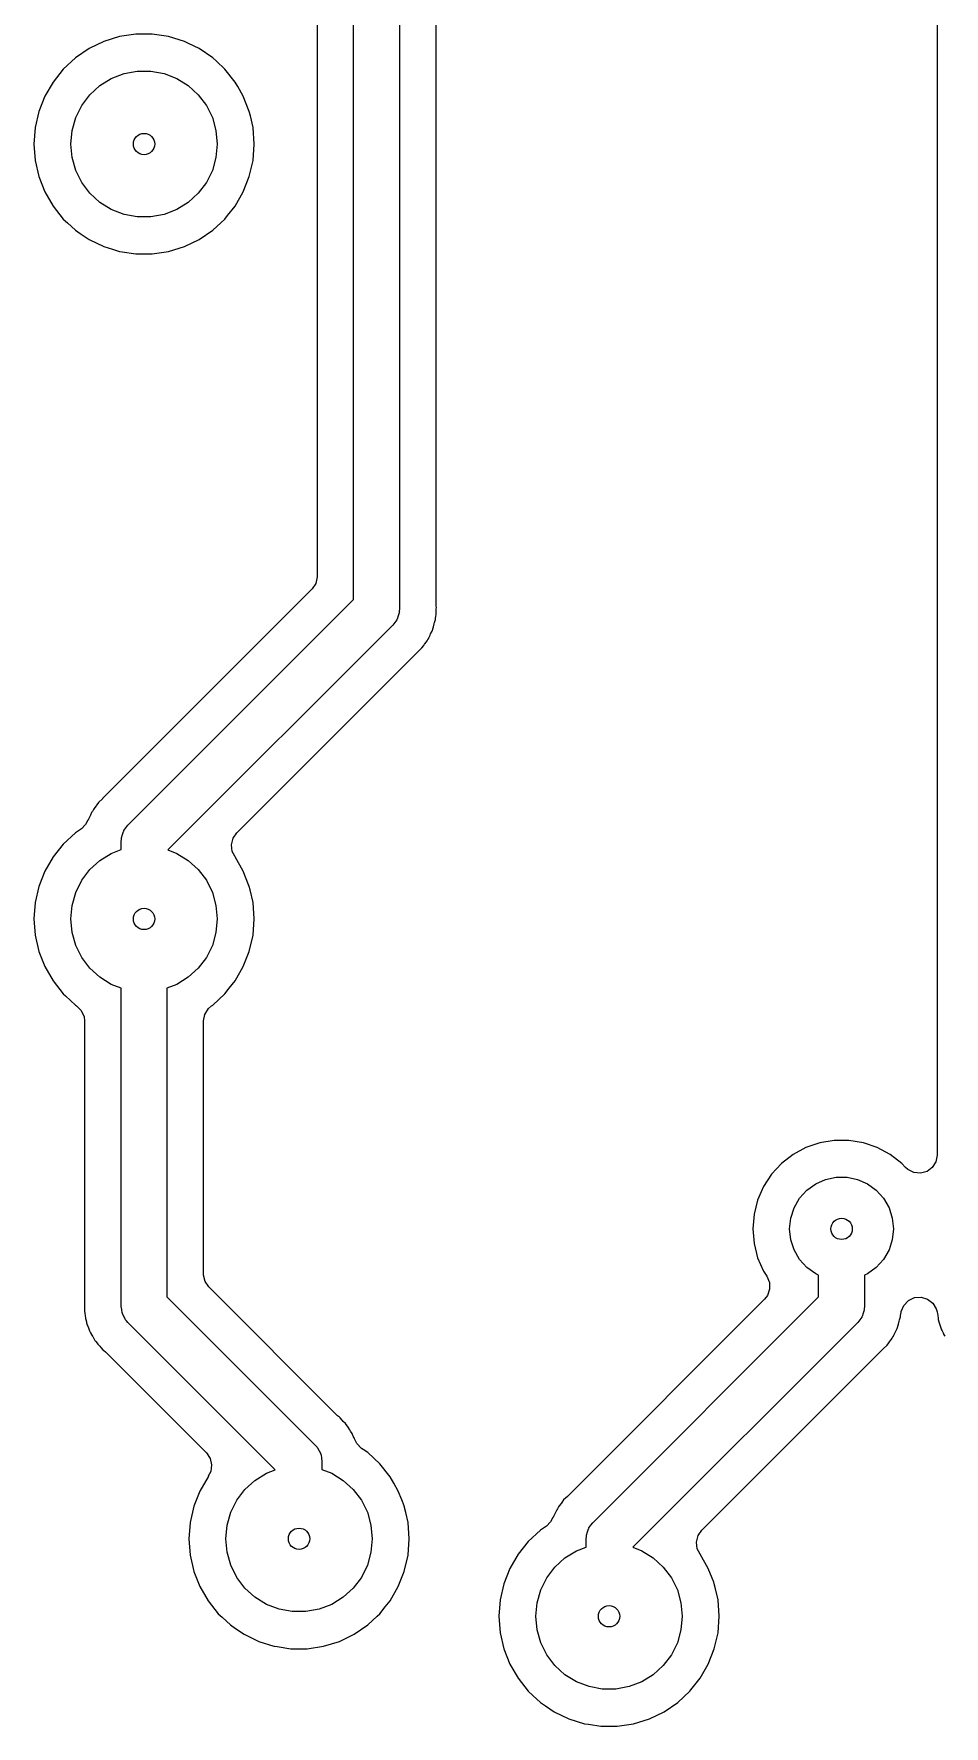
# Model space of a CAD drawing. Extents: x 0.79 to 9.84, y -6.5 to -0.79.
# Drawn here: x 4.166 to 4.754, y -4.458 to -3.366 of the extents above; entities that cross this region are included whole.
import ezdxf

# ---------------------------------------------------------------- set-up
doc = ezdxf.new("R2010")
doc.units = 0
doc.header["$MEASUREMENT"] = 0
doc.layers.add('BLACK', color=7, linetype='CONTINUOUS')

msp = doc.modelspace()

# ---------------------------------------------------------------- linework, layer by layer
at = {"layer": 'BLACK', "linetype": 'CONTINUOUS'}
for p, q in [((4.349, -2.9912), (4.349, -3.7166)), ((4.3726, -3.7313), (4.3726, -2.9874)), ((4.4022, -3.0188), (4.4022, -3.7374)), ((4.4258, -3.7342), (4.4258, -3.0701)), ((4.749, -3.3582), (4.749, -4.0898)), ((4.2114, -3.3712), (4.2019, -3.3758)), ((4.2216, -3.3681), (4.2114, -3.3712)), ((4.2114, -3.3712), (4.2114, -3.3712)), ((4.2321, -3.3665), (4.2216, -3.3681)), ((4.2216, -3.3681), (4.2216, -3.3681)), ((4.2427, -3.3665), (4.2321, -3.3665)), ((4.2321, -3.3665), (4.2321, -3.3665)), ((4.2532, -3.3681), (4.2427, -3.3665)), ((4.2427, -3.3665), (4.2427, -3.3665)), ((4.2634, -3.3712), (4.2532, -3.3681)), ((4.2532, -3.3681), (4.2532, -3.3681)), ((4.266, -3.3725), (4.2634, -3.3712)), ((4.2634, -3.3712), (4.2634, -3.3712)), ((4.2634, -3.3712), (4.2634, -3.3712)), ((4.2634, -3.3712), (4.2634, -3.3712)), ((4.2729, -3.3758), (4.266, -3.3725)), ((4.1931, -3.3818), (4.1853, -3.3891)), ((4.2019, -3.3758), (4.1931, -3.3818)), ((4.1931, -3.3818), (4.1931, -3.3818)), ((4.2019, -3.3758), (4.2019, -3.3758)), ((4.2817, -3.3818), (4.2729, -3.3758)), ((4.2841, -3.384), (4.2817, -3.3818)), ((4.2817, -3.3818), (4.2817, -3.3818)), ((4.2895, -3.3891), (4.2841, -3.384)), ((4.1853, -3.3891), (4.1787, -3.3974)), ((4.2089, -3.3997), (4.2163, -3.3951)), ((4.2163, -3.3951), (4.2245, -3.392)), ((4.2245, -3.392), (4.233, -3.3904)), ((4.233, -3.3904), (4.2418, -3.3904)), ((4.2418, -3.3904), (4.2503, -3.392)), ((4.2503, -3.392), (4.2585, -3.3951)), ((4.2585, -3.3951), (4.2659, -3.3997)), ((4.2961, -3.3974), (4.2895, -3.3891)), ((4.1734, -3.4066), (4.1695, -3.4164)), ((4.1787, -3.3974), (4.1734, -3.4066)), ((4.1734, -3.4066), (4.1734, -3.4066)), ((4.1972, -3.4125), (4.2025, -3.4056)), ((4.2025, -3.4056), (4.2089, -3.3997)), ((4.2659, -3.3997), (4.2723, -3.4056)), ((4.2723, -3.4056), (4.2776, -3.4125)), ((4.2978, -3.4002), (4.2961, -3.3974)), ((4.2961, -3.3974), (4.2961, -3.3974)), ((4.2961, -3.3974), (4.2961, -3.3974)), ((4.3014, -3.4066), (4.2978, -3.4002)), ((4.3053, -3.4164), (4.3014, -3.4066)), ((4.3014, -3.4066), (4.3014, -3.4066)), ((4.1695, -3.4164), (4.1671, -3.4268)), ((4.1933, -3.4203), (4.1972, -3.4125)), ((4.2776, -3.4125), (4.2815, -3.4203)), ((4.306, -3.4193), (4.3053, -3.4164)), ((4.1671, -3.4268), (4.1663, -3.4374)), ((4.1902, -3.4374), (4.191, -3.4287)), ((4.191, -3.4287), (4.1933, -3.4203)), ((4.2815, -3.4203), (4.2838, -3.4287)), ((4.2838, -3.4287), (4.2846, -3.4374)), ((4.3077, -3.4268), (4.306, -3.4193)), ((4.3085, -3.4374), (4.3077, -3.4268)), ((4.1663, -3.4374), (4.1671, -3.448)), ((4.191, -3.4461), (4.1902, -3.4374)), ((4.2846, -3.4374), (4.2838, -3.4461)), ((4.3077, -3.448), (4.3085, -3.4374)), ((4.1671, -3.448), (4.1695, -3.4584)), ((4.1933, -3.4545), (4.191, -3.4461)), ((4.2838, -3.4461), (4.2815, -3.4545)), ((4.3053, -3.4584), (4.3077, -3.448)), ((4.1695, -3.4584), (4.1734, -3.4682)), ((4.1972, -3.4623), (4.1933, -3.4545)), ((4.2815, -3.4545), (4.2776, -3.4623)), ((4.3014, -3.4682), (4.3053, -3.4584)), ((4.1734, -3.4682), (4.1734, -3.4682)), ((4.1734, -3.4682), (4.1787, -3.4774)), ((4.2025, -3.4692), (4.1972, -3.4623)), ((4.2089, -3.4751), (4.2025, -3.4692)), ((4.2723, -3.4692), (4.2659, -3.4751)), ((4.2776, -3.4623), (4.2723, -3.4692)), ((4.2961, -3.4774), (4.3014, -3.4682)), ((4.1787, -3.4774), (4.1853, -3.4858)), ((4.2163, -3.4797), (4.2089, -3.4751)), ((4.2245, -3.4828), (4.2163, -3.4797)), ((4.233, -3.4844), (4.2245, -3.4828)), ((4.2503, -3.4828), (4.2418, -3.4844)), ((4.2585, -3.4797), (4.2503, -3.4828)), ((4.2659, -3.4751), (4.2585, -3.4797)), ((4.2913, -3.4835), (4.2961, -3.4774)), ((4.2961, -3.4774), (4.2961, -3.4774)), ((4.2961, -3.4774), (4.2961, -3.4774)), ((4.1853, -3.4858), (4.188, -3.4883)), ((4.188, -3.4883), (4.1931, -3.493)), ((4.1931, -3.493), (4.1963, -3.4952)), ((4.2418, -3.4844), (4.233, -3.4844)), ((4.2729, -3.499), (4.2817, -3.493)), ((4.2817, -3.493), (4.2895, -3.4858)), ((4.2895, -3.4858), (4.2913, -3.4835)), ((4.1963, -3.4952), (4.2019, -3.499)), ((4.2019, -3.499), (4.2019, -3.499)), ((4.2019, -3.499), (4.2019, -3.499)), ((4.2019, -3.499), (4.2114, -3.5036)), ((4.2114, -3.5036), (4.2114, -3.5036)), ((4.2114, -3.5036), (4.2114, -3.5036)), ((4.2114, -3.5036), (4.217, -3.5053)), ((4.2532, -3.5067), (4.2634, -3.5036)), ((4.2634, -3.5036), (4.2729, -3.499)), ((4.217, -3.5053), (4.2216, -3.5067)), ((4.2216, -3.5067), (4.2216, -3.5067)), ((4.2216, -3.5067), (4.2216, -3.5067)), ((4.2216, -3.5067), (4.2232, -3.5069)), ((4.2232, -3.5069), (4.2321, -3.5083)), ((4.2321, -3.5083), (4.2321, -3.5083)), ((4.2321, -3.5083), (4.2321, -3.5083)), ((4.2321, -3.5083), (4.2427, -3.5083)), ((4.2427, -3.5083), (4.2532, -3.5067)), ((4.2427, -3.5083), (4.2427, -3.5083)), ((4.3482, -3.7209), (4.3459, -3.7245)), ((4.349, -3.7166), (4.3482, -3.7209)), ((4.3455, -3.7249), (4.2107, -3.8598)), ((4.227, -3.877), (4.3726, -3.7313)), ((4.3459, -3.7245), (4.3455, -3.7249)), ((4.4259, -3.7357), (4.4258, -3.7342)), ((4.4004, -3.7444), (4.3991, -3.7461)), ((4.4005, -3.7441), (4.4004, -3.7444)), ((4.4007, -3.7439), (4.4005, -3.7441)), ((4.4013, -3.7418), (4.4007, -3.7439)), ((4.402, -3.7398), (4.4013, -3.7418)), ((4.4022, -3.7374), (4.402, -3.7389)), ((4.402, -3.7389), (4.4021, -3.7392)), ((4.4021, -3.7392), (4.402, -3.7394)), ((4.402, -3.7394), (4.402, -3.7398)), ((4.4248, -3.7461), (4.4254, -3.7442)), ((4.4254, -3.7442), (4.4255, -3.7435)), ((4.4255, -3.7435), (4.4257, -3.742)), ((4.4257, -3.742), (4.4258, -3.7413)), ((4.4258, -3.7384), (4.4259, -3.7374)), ((4.4258, -3.7393), (4.4258, -3.7384)), ((4.4258, -3.7413), (4.4258, -3.7393)), ((4.426, -3.7364), (4.4259, -3.7357)), ((4.4259, -3.7374), (4.426, -3.7364)), ((4.3978, -3.7478), (4.2528, -3.8929)), ((4.3991, -3.7461), (4.3978, -3.7478)), ((4.4209, -3.7566), (4.4212, -3.7561)), ((4.4212, -3.7561), (4.4219, -3.7543)), ((4.4219, -3.7543), (4.4223, -3.7535)), ((4.4223, -3.7535), (4.4233, -3.7517)), ((4.4233, -3.7517), (4.4234, -3.751)), ((4.4234, -3.751), (4.4239, -3.7496)), ((4.4239, -3.7496), (4.4242, -3.749)), ((4.4242, -3.749), (4.4246, -3.747)), ((4.4246, -3.747), (4.4248, -3.7461)), ((4.2972, -3.8819), (4.4141, -3.765)), ((4.4141, -3.765), (4.4143, -3.7648)), ((4.4143, -3.7648), (4.4167, -3.7625)), ((4.4167, -3.7625), (4.4178, -3.7609)), ((4.4178, -3.7609), (4.4184, -3.7602)), ((4.4184, -3.7602), (4.4196, -3.7586)), ((4.4196, -3.7586), (4.42, -3.758)), ((4.4196, -3.7586), (4.4196, -3.7586)), ((4.4196, -3.7586), (4.4196, -3.7586)), ((4.42, -3.758), (4.4207, -3.7567)), ((4.4207, -3.7567), (4.4209, -3.7566)), ((4.2064, -3.8646), (4.2052, -3.8662)), ((4.207, -3.8639), (4.2064, -3.8646)), ((4.2081, -3.8623), (4.207, -3.8639)), ((4.2105, -3.86), (4.2081, -3.8623)), ((4.2107, -3.8598), (4.2105, -3.86)), ((4.2012, -3.8736), (4.1997, -3.8765)), ((4.2013, -3.8736), (4.2012, -3.8736)), ((4.2016, -3.8731), (4.2013, -3.8736)), ((4.2025, -3.8713), (4.2016, -3.8731)), ((4.2029, -3.8705), (4.2025, -3.8713)), ((4.2036, -3.8687), (4.2029, -3.8705)), ((4.2041, -3.8681), (4.2036, -3.8687)), ((4.2036, -3.8687), (4.2036, -3.8687)), ((4.2048, -3.8668), (4.2041, -3.8681)), ((4.2052, -3.8662), (4.2048, -3.8668)), ((4.2052, -3.8662), (4.2052, -3.8662)), ((4.1931, -3.8818), (4.1853, -3.8891)), ((4.197, -3.8792), (4.1931, -3.8818)), ((4.1997, -3.8765), (4.197, -3.8792)), ((4.2226, -3.8874), (4.2228, -3.8859)), ((4.2226, -3.8927), (4.2226, -3.8874)), ((4.2228, -3.885), (4.2235, -3.883)), ((4.2228, -3.8854), (4.2228, -3.885)), ((4.2228, -3.8856), (4.2228, -3.8854)), ((4.2228, -3.8859), (4.2228, -3.8856)), ((4.2235, -3.883), (4.2241, -3.8809)), ((4.2241, -3.8809), (4.2243, -3.8807)), ((4.2243, -3.8807), (4.2244, -3.8804)), ((4.2244, -3.8804), (4.2257, -3.8787)), ((4.2257, -3.8787), (4.227, -3.877)), ((4.2938, -3.8895), (4.2948, -3.8853)), ((4.2948, -3.8853), (4.2972, -3.8819)), ((4.1787, -3.8974), (4.1734, -3.9066)), ((4.1853, -3.8891), (4.1787, -3.8974)), ((4.2089, -3.8997), (4.2163, -3.8951)), ((4.2163, -3.8951), (4.2226, -3.8927)), ((4.2528, -3.8929), (4.2585, -3.8951)), ((4.2585, -3.8951), (4.2659, -3.8997)), ((4.2943, -3.8938), (4.2938, -3.8895)), ((4.296, -3.8969), (4.2943, -3.8938)), ((4.2959, -3.897), (4.296, -3.8969)), ((4.2961, -3.8974), (4.2959, -3.897)), ((4.3014, -3.9066), (4.2961, -3.8974)), ((4.1734, -3.9066), (4.1695, -3.9164)), ((4.1734, -3.9066), (4.1734, -3.9066)), ((4.1972, -3.9125), (4.2025, -3.9056)), ((4.2025, -3.9056), (4.2089, -3.8997)), ((4.2659, -3.8997), (4.2723, -3.9056)), ((4.2723, -3.9056), (4.2776, -3.9125)), ((4.3053, -3.9164), (4.3014, -3.9066)), ((4.3014, -3.9066), (4.3014, -3.9066)), ((4.1695, -3.9164), (4.1671, -3.9268)), ((4.1933, -3.9203), (4.1972, -3.9125)), ((4.2776, -3.9125), (4.2815, -3.9203)), ((4.3058, -3.9187), (4.3053, -3.9164)), ((4.3077, -3.9268), (4.3058, -3.9187)), ((4.1671, -3.9268), (4.1663, -3.9374)), ((4.1902, -3.9374), (4.191, -3.9287)), ((4.191, -3.9287), (4.1933, -3.9203)), ((4.2815, -3.9203), (4.2838, -3.9287)), ((4.2838, -3.9287), (4.2846, -3.9374)), ((4.3085, -3.9374), (4.3077, -3.9268)), ((4.1663, -3.9374), (4.1671, -3.948)), ((4.191, -3.9461), (4.1902, -3.9374)), ((4.2846, -3.9374), (4.2838, -3.9461)), ((4.3077, -3.948), (4.3085, -3.9374)), ((4.1671, -3.948), (4.1695, -3.9584)), ((4.1933, -3.9545), (4.191, -3.9461)), ((4.2838, -3.9461), (4.2815, -3.9545)), ((4.3053, -3.9584), (4.3077, -3.948)), ((4.1695, -3.9584), (4.1734, -3.9682)), ((4.1972, -3.9623), (4.1933, -3.9545)), ((4.2025, -3.9692), (4.1972, -3.9623)), ((4.2776, -3.9623), (4.2723, -3.9692)), ((4.2815, -3.9545), (4.2776, -3.9623)), ((4.3014, -3.9682), (4.3053, -3.9584)), ((4.1734, -3.9682), (4.1734, -3.9682)), ((4.1734, -3.9682), (4.1787, -3.9774)), ((4.2089, -3.9751), (4.2025, -3.9692)), ((4.2723, -3.9692), (4.2659, -3.9751)), ((4.2961, -3.9774), (4.3014, -3.9682)), ((4.1787, -3.9774), (4.1853, -3.9858)), ((4.2163, -3.9797), (4.2089, -3.9751)), ((4.2226, -3.9821), (4.2163, -3.9797)), ((4.2226, -4.1874), (4.2226, -3.9821)), ((4.2585, -3.9797), (4.2522, -3.9821)), ((4.2522, -3.9821), (4.2522, -4.1813)), ((4.2659, -3.9751), (4.2585, -3.9797)), ((4.2895, -3.9858), (4.2924, -3.9821)), ((4.2924, -3.9821), (4.2961, -3.9774)), ((4.2961, -3.9774), (4.2961, -3.9774)), ((4.2961, -3.9774), (4.2961, -3.9774)), ((4.1853, -3.9858), (4.1867, -3.9871)), ((4.1867, -3.9871), (4.1931, -3.993)), ((4.1931, -3.993), (4.1931, -3.993)), ((4.1931, -3.993), (4.1931, -3.993)), ((4.1931, -3.993), (4.1939, -3.9935)), ((4.1939, -3.9935), (4.1969, -3.9966)), ((4.1969, -3.9966), (4.1987, -4.0005)), ((4.2766, -3.999), (4.2789, -3.9953)), ((4.2789, -3.9953), (4.2809, -3.9935)), ((4.2809, -3.9935), (4.2817, -3.993)), ((4.2817, -3.993), (4.2895, -3.9858)), ((4.1987, -4.0005), (4.199, -4.0032)), ((4.199, -4.0032), (4.199, -4.1868)), ((4.2758, -4.0032), (4.2766, -3.999)), ((4.2758, -4.1666), (4.2758, -4.0032)), ((4.6733, -4.0819), (4.6644, -4.0849)), ((4.6827, -4.0803), (4.6733, -4.0819)), ((4.6921, -4.0803), (4.6827, -4.0803)), ((4.6827, -4.0803), (4.6827, -4.0803)), ((4.7015, -4.0819), (4.6921, -4.0803)), ((4.6921, -4.0803), (4.6921, -4.0803)), ((4.7104, -4.0849), (4.7015, -4.0819)), ((4.6561, -4.0894), (4.6486, -4.0952)), ((4.6644, -4.0849), (4.6561, -4.0894)), ((4.6561, -4.0894), (4.6561, -4.0894)), ((4.7187, -4.0894), (4.7104, -4.0849)), ((4.7262, -4.0952), (4.7187, -4.0894)), ((4.7187, -4.0894), (4.7187, -4.0894)), ((4.7482, -4.0941), (4.7459, -4.0978)), ((4.749, -4.0898), (4.7482, -4.0941)), ((4.6422, -4.1022), (4.637, -4.1101)), ((4.6486, -4.0952), (4.6422, -4.1022)), ((4.6422, -4.1022), (4.6422, -4.1022)), ((4.6486, -4.0952), (4.6486, -4.0952)), ((4.6707, -4.1084), (4.6771, -4.1056)), ((4.6771, -4.1056), (4.6839, -4.1041)), ((4.6839, -4.1041), (4.6909, -4.1041)), ((4.6909, -4.1041), (4.6977, -4.1056)), ((4.6977, -4.1056), (4.7041, -4.1084)), ((4.7286, -4.0978), (4.7262, -4.0952)), ((4.7262, -4.0952), (4.7262, -4.0952)), ((4.7301, -4.0992), (4.7286, -4.0978)), ((4.734, -4.1011), (4.7301, -4.0992)), ((4.7383, -4.1015), (4.734, -4.1011)), ((4.7425, -4.1004), (4.7383, -4.1015)), ((4.7459, -4.0978), (4.7425, -4.1004)), ((4.637, -4.1101), (4.6332, -4.1188)), ((4.6603, -4.1177), (4.665, -4.1125)), ((4.665, -4.1125), (4.6707, -4.1084)), ((4.7041, -4.1084), (4.7098, -4.1125)), ((4.7098, -4.1125), (4.7145, -4.1177)), ((4.6332, -4.1188), (4.6309, -4.128)), ((4.6547, -4.1304), (4.6568, -4.1238)), ((4.6568, -4.1238), (4.6603, -4.1177)), ((4.7145, -4.1177), (4.718, -4.1238)), ((4.718, -4.1238), (4.7201, -4.1304)), ((4.6309, -4.128), (4.6301, -4.1374)), ((4.6301, -4.1374), (4.6309, -4.1468)), ((4.6309, -4.128), (4.6309, -4.128)), ((4.6539, -4.1374), (4.6547, -4.1304)), ((4.6547, -4.1444), (4.6539, -4.1374)), ((4.7201, -4.1304), (4.7209, -4.1374)), ((4.7209, -4.1374), (4.7201, -4.1444)), ((4.6309, -4.1468), (4.6309, -4.1468)), ((4.6309, -4.1468), (4.6332, -4.156)), ((4.6568, -4.151), (4.6547, -4.1444)), ((4.7201, -4.1444), (4.718, -4.151)), ((4.6332, -4.156), (4.637, -4.1647)), ((4.6603, -4.1571), (4.6568, -4.151)), ((4.665, -4.1623), (4.6603, -4.1571)), ((4.7145, -4.1571), (4.7098, -4.1623)), ((4.718, -4.151), (4.7145, -4.1571)), ((4.2758, -4.1672), (4.2758, -4.1666)), ((4.2768, -4.1714), (4.2758, -4.1672)), ((4.637, -4.1647), (4.637, -4.1647)), ((4.637, -4.1647), (4.6392, -4.168)), ((4.6392, -4.168), (4.6409, -4.172)), ((4.6707, -4.1664), (4.665, -4.1623)), ((4.6726, -4.1673), (4.6707, -4.1664)), ((4.6726, -4.1813), (4.6726, -4.1673)), ((4.7041, -4.1664), (4.7022, -4.1673)), ((4.7022, -4.1673), (4.7022, -4.1874)), ((4.7098, -4.1623), (4.7041, -4.1664)), ((4.2522, -4.1813), (4.3478, -4.277)), ((4.2793, -4.1749), (4.2768, -4.1714)), ((4.3623, -4.258), (4.2793, -4.1749)), ((4.527, -4.327), (4.6726, -4.1813)), ((4.6395, -4.1804), (4.6377, -4.1828)), ((4.641, -4.1764), (4.6395, -4.1804)), ((4.6409, -4.172), (4.641, -4.1764)), ((4.7305, -4.1836), (4.7344, -4.1817)), ((4.7344, -4.1817), (4.7387, -4.1814)), ((4.7387, -4.1814), (4.7429, -4.1827)), ((4.199, -4.1871), (4.1989, -4.1903)), ((4.1989, -4.1903), (4.1993, -4.1923)), ((4.199, -4.1868), (4.199, -4.1871)), ((4.1993, -4.1923), (4.1994, -4.1932)), ((4.1994, -4.1932), (4.1996, -4.1952)), ((4.223, -4.1895), (4.2226, -4.1874)), ((4.2233, -4.1916), (4.223, -4.1895)), ((4.2234, -4.1919), (4.2233, -4.1916)), ((4.2234, -4.1922), (4.2234, -4.1919)), ((4.2245, -4.1941), (4.2234, -4.1922)), ((4.6377, -4.1828), (4.5107, -4.3098)), ((4.7013, -4.1918), (4.7007, -4.1939)), ((4.702, -4.1898), (4.7013, -4.1918)), ((4.7022, -4.1874), (4.702, -4.1889)), ((4.702, -4.1889), (4.7021, -4.1892)), ((4.7021, -4.1892), (4.702, -4.1894)), ((4.702, -4.1894), (4.702, -4.1898)), ((4.7255, -4.1935), (4.7257, -4.192)), ((4.7257, -4.192), (4.7258, -4.1915)), ((4.7258, -4.1913), (4.7259, -4.1908)), ((4.7258, -4.1915), (4.7258, -4.1913)), ((4.7258, -4.1913), (4.7258, -4.1913)), ((4.7259, -4.1908), (4.7276, -4.1868)), ((4.7276, -4.1868), (4.7305, -4.1836)), ((4.7429, -4.1827), (4.7463, -4.1854)), ((4.7463, -4.1854), (4.7485, -4.1891)), ((4.7485, -4.1891), (4.749, -4.191)), ((4.749, -4.191), (4.7493, -4.1923)), ((4.7493, -4.1923), (4.7494, -4.1932)), ((4.7494, -4.1932), (4.7496, -4.1952)), ((4.1996, -4.1952), (4.1996, -4.1952)), ((4.1996, -4.1952), (4.1998, -4.1959)), ((4.1998, -4.1959), (4.2002, -4.1973)), ((4.2002, -4.1973), (4.2003, -4.198)), ((4.2003, -4.198), (4.2003, -4.198)), ((4.2003, -4.198), (4.201, -4.1999)), ((4.201, -4.1999), (4.2013, -4.2007)), ((4.2013, -4.2007), (4.2019, -4.2026)), ((4.2019, -4.2026), (4.2019, -4.2026)), ((4.2019, -4.2026), (4.2023, -4.2033)), ((4.2023, -4.2033), (4.2029, -4.2046)), ((4.2254, -4.196), (4.2245, -4.1941)), ((4.2257, -4.1963), (4.2254, -4.196)), ((4.2258, -4.1965), (4.2257, -4.1963)), ((4.226, -4.1967), (4.2258, -4.1965)), ((4.227, -4.1978), (4.226, -4.1967)), ((4.322, -4.2929), (4.227, -4.1978)), ((4.6978, -4.1978), (4.5528, -4.3429)), ((4.6991, -4.1961), (4.6978, -4.1978)), ((4.7004, -4.1944), (4.6991, -4.1961)), ((4.7005, -4.1941), (4.7004, -4.1944)), ((4.7007, -4.1939), (4.7005, -4.1941)), ((4.7219, -4.2043), (4.7223, -4.2035)), ((4.7223, -4.2035), (4.7233, -4.2017)), ((4.7233, -4.2017), (4.7234, -4.201)), ((4.7234, -4.201), (4.7239, -4.1996)), ((4.7239, -4.1996), (4.7242, -4.199)), ((4.7242, -4.199), (4.7246, -4.197)), ((4.7246, -4.197), (4.7248, -4.1961)), ((4.7248, -4.1961), (4.7254, -4.1942)), ((4.7254, -4.1942), (4.7255, -4.1935)), ((4.7496, -4.1952), (4.7496, -4.1952)), ((4.7496, -4.1952), (4.7498, -4.1959)), ((4.7498, -4.1959), (4.7502, -4.1973)), ((4.7502, -4.1973), (4.7503, -4.198)), ((4.7503, -4.198), (4.7503, -4.198)), ((4.7503, -4.198), (4.751, -4.1999)), ((4.751, -4.1999), (4.7513, -4.2007)), ((4.7513, -4.2007), (4.7519, -4.2026)), ((4.7519, -4.2026), (4.7519, -4.2026)), ((4.7519, -4.2026), (4.7523, -4.2033)), ((4.7523, -4.2033), (4.7529, -4.2046)), ((4.2029, -4.2046), (4.2032, -4.2052)), ((4.2032, -4.2052), (4.2032, -4.2053)), ((4.2032, -4.2053), (4.2041, -4.2067)), ((4.2041, -4.2067), (4.2043, -4.2069)), ((4.2043, -4.2069), (4.2047, -4.2077)), ((4.2047, -4.2077), (4.2055, -4.2091)), ((4.2055, -4.2091), (4.2057, -4.2095)), ((4.2057, -4.2095), (4.2062, -4.21)), ((4.2062, -4.21), (4.2071, -4.2112)), ((4.2071, -4.2112), (4.2075, -4.2118)), ((4.2075, -4.2118), (4.2089, -4.2132)), ((4.2089, -4.2132), (4.2095, -4.2139)), ((4.2095, -4.2139), (4.2108, -4.2154)), ((4.5972, -4.3319), (4.7141, -4.215)), ((4.7141, -4.215), (4.7143, -4.2148)), ((4.7143, -4.2148), (4.7167, -4.2125)), ((4.7167, -4.2125), (4.7178, -4.2109)), ((4.7178, -4.2109), (4.7184, -4.2102)), ((4.7184, -4.2102), (4.7196, -4.2086)), ((4.7196, -4.2086), (4.72, -4.208)), ((4.7196, -4.2086), (4.7196, -4.2086)), ((4.7196, -4.2086), (4.7196, -4.2086)), ((4.72, -4.208), (4.7207, -4.2067)), ((4.7207, -4.2067), (4.7208, -4.2067)), ((4.7208, -4.2067), (4.7212, -4.2061)), ((4.7212, -4.2061), (4.7219, -4.2043)), ((4.7529, -4.2046), (4.7532, -4.2052)), ((4.7532, -4.2052), (4.7532, -4.2053)), ((4.7532, -4.2053), (4.7541, -4.2067)), ((4.2108, -4.2154), (4.2114, -4.2158)), ((4.2114, -4.2158), (4.2125, -4.2168)), ((4.2125, -4.2168), (4.2776, -4.2819)), ((4.3634, -4.259), (4.3623, -4.258)), ((4.364, -4.2594), (4.3634, -4.259)), ((4.3653, -4.2609), (4.364, -4.2594)), ((4.3659, -4.2616), (4.3653, -4.2609)), ((4.3673, -4.263), (4.3659, -4.2616)), ((4.3677, -4.2636), (4.3673, -4.263)), ((4.3673, -4.263), (4.3673, -4.263)), ((4.3686, -4.2648), (4.3677, -4.2636)), ((4.3691, -4.2653), (4.3686, -4.2648)), ((4.3701, -4.2671), (4.3691, -4.2653)), ((4.3705, -4.2679), (4.3701, -4.2671)), ((4.3716, -4.2695), (4.3705, -4.2679)), ((4.3719, -4.2702), (4.3716, -4.2695)), ((4.3478, -4.277), (4.3488, -4.2781)), ((4.3488, -4.2781), (4.3491, -4.2783)), ((4.3491, -4.2783), (4.3491, -4.2785)), ((4.3491, -4.2785), (4.3494, -4.2788)), ((4.3494, -4.2788), (4.3504, -4.2807)), ((4.3725, -4.2715), (4.3719, -4.2702)), ((4.3729, -4.2722), (4.3725, -4.2715)), ((4.3731, -4.2729), (4.3729, -4.2722)), ((4.3746, -4.276), (4.3731, -4.2729)), ((4.3777, -4.2791), (4.3746, -4.276)), ((4.3787, -4.2798), (4.3777, -4.2791)), ((4.3817, -4.2818), (4.3787, -4.2798)), ((4.2776, -4.2819), (4.2801, -4.2855)), ((4.2801, -4.2855), (4.281, -4.2897)), ((4.281, -4.2897), (4.2804, -4.294)), ((4.3504, -4.2807), (4.3514, -4.2826)), ((4.3514, -4.2826), (4.3514, -4.2829)), ((4.3514, -4.2829), (4.3516, -4.2832)), ((4.3516, -4.2832), (4.3518, -4.2853)), ((4.3518, -4.2853), (4.3522, -4.2874)), ((4.3522, -4.2874), (4.3522, -4.2927)), ((4.3895, -4.2891), (4.3817, -4.2818)), ((4.3961, -4.2974), (4.3895, -4.2891)), ((4.2787, -4.2974), (4.2734, -4.3066)), ((4.2789, -4.297), (4.2787, -4.2974)), ((4.2804, -4.294), (4.2788, -4.2969)), ((4.2788, -4.2969), (4.2789, -4.297)), ((4.3025, -4.3056), (4.3089, -4.2997)), ((4.3089, -4.2997), (4.3163, -4.2951)), ((4.3163, -4.2951), (4.322, -4.2929)), ((4.3522, -4.2927), (4.3585, -4.2951)), ((4.3585, -4.2951), (4.3659, -4.2997)), ((4.3659, -4.2997), (4.3723, -4.3056)), ((4.3985, -4.3015), (4.3961, -4.2974)), ((4.3961, -4.2974), (4.3961, -4.2974)), ((4.3961, -4.2974), (4.3961, -4.2974)), ((4.4014, -4.3066), (4.3985, -4.3015)), ((4.2734, -4.3066), (4.2695, -4.3164)), ((4.2734, -4.3066), (4.2734, -4.3066)), ((4.2933, -4.3203), (4.2972, -4.3125)), ((4.2972, -4.3125), (4.3025, -4.3056)), ((4.3723, -4.3056), (4.3776, -4.3125)), ((4.3776, -4.3125), (4.3815, -4.3203)), ((4.4037, -4.3123), (4.4014, -4.3066)), ((4.4014, -4.3066), (4.4014, -4.3066)), ((4.4052, -4.3162), (4.4037, -4.3123)), ((4.5081, -4.3123), (4.507, -4.3139)), ((4.5105, -4.31), (4.5081, -4.3123)), ((4.5107, -4.3098), (4.5105, -4.31)), ((4.2695, -4.3164), (4.2671, -4.3268)), ((4.291, -4.3287), (4.2933, -4.3203)), ((4.3815, -4.3203), (4.3838, -4.3287)), ((4.4053, -4.3164), (4.4052, -4.3162)), ((4.4063, -4.3205), (4.4053, -4.3164)), ((4.4077, -4.3268), (4.4063, -4.3205)), ((4.5012, -4.3236), (4.4997, -4.3265)), ((4.5013, -4.3236), (4.5012, -4.3236)), ((4.5016, -4.3231), (4.5013, -4.3236)), ((4.5025, -4.3213), (4.5016, -4.3231)), ((4.5029, -4.3205), (4.5025, -4.3213)), ((4.5036, -4.3187), (4.5029, -4.3205)), ((4.5041, -4.3181), (4.5036, -4.3187)), ((4.5036, -4.3187), (4.5036, -4.3187)), ((4.5048, -4.3168), (4.5041, -4.3181)), ((4.5052, -4.3162), (4.5048, -4.3168)), ((4.5064, -4.3146), (4.5052, -4.3162)), ((4.5052, -4.3162), (4.5052, -4.3162)), ((4.507, -4.3139), (4.5064, -4.3146)), ((4.2671, -4.3268), (4.2663, -4.3374)), ((4.2902, -4.3374), (4.291, -4.3287)), ((4.3838, -4.3287), (4.3846, -4.3374)), ((4.4085, -4.3374), (4.4077, -4.3268)), ((4.4931, -4.3318), (4.4853, -4.3391)), ((4.497, -4.3292), (4.4931, -4.3318)), ((4.4997, -4.3265), (4.497, -4.3292)), ((4.5228, -4.335), (4.5235, -4.333)), ((4.5228, -4.3354), (4.5228, -4.335)), ((4.5235, -4.333), (4.5241, -4.3309)), ((4.5241, -4.3309), (4.5243, -4.3307)), ((4.5243, -4.3307), (4.5244, -4.3304)), ((4.5244, -4.3304), (4.5257, -4.3287)), ((4.5257, -4.3287), (4.527, -4.327)), ((4.5948, -4.3353), (4.5972, -4.3319)), ((4.2663, -4.3374), (4.2671, -4.348)), ((4.291, -4.3461), (4.2902, -4.3374)), ((4.2933, -4.3545), (4.291, -4.3461)), ((4.3838, -4.3461), (4.3815, -4.3545)), ((4.3846, -4.3374), (4.3838, -4.3461)), ((4.4077, -4.348), (4.4085, -4.3374)), ((4.4853, -4.3391), (4.4787, -4.3474)), ((4.5089, -4.3497), (4.5163, -4.3451)), ((4.5163, -4.3451), (4.5226, -4.3427)), ((4.5226, -4.3374), (4.5228, -4.3359)), ((4.5226, -4.3427), (4.5226, -4.3374)), ((4.5228, -4.3356), (4.5228, -4.3354)), ((4.5228, -4.3359), (4.5228, -4.3356)), ((4.5528, -4.3429), (4.5585, -4.3451)), ((4.5585, -4.3451), (4.5659, -4.3497)), ((4.5938, -4.3395), (4.5948, -4.3353)), ((4.5943, -4.3438), (4.5938, -4.3395)), ((4.596, -4.3469), (4.5943, -4.3438)), ((4.2671, -4.348), (4.2695, -4.3584)), ((4.2972, -4.3623), (4.2933, -4.3545)), ((4.3815, -4.3545), (4.3776, -4.3623)), ((4.4053, -4.3584), (4.4077, -4.348)), ((4.4734, -4.3566), (4.4695, -4.3664)), ((4.4787, -4.3474), (4.4734, -4.3566)), ((4.4734, -4.3566), (4.4734, -4.3566)), ((4.4972, -4.3625), (4.5025, -4.3556)), ((4.5025, -4.3556), (4.5089, -4.3497)), ((4.5659, -4.3497), (4.5723, -4.3556)), ((4.5723, -4.3556), (4.5776, -4.3625)), ((4.5959, -4.347), (4.596, -4.3469)), ((4.5961, -4.3474), (4.5959, -4.347)), ((4.6014, -4.3566), (4.5961, -4.3474)), ((4.6039, -4.3629), (4.6014, -4.3566)), ((4.6014, -4.3566), (4.6014, -4.3566)), ((4.2695, -4.3584), (4.2734, -4.3682)), ((4.3025, -4.3692), (4.2972, -4.3623)), ((4.3776, -4.3623), (4.3723, -4.3692)), ((4.4014, -4.3682), (4.4053, -4.3584)), ((4.4695, -4.3664), (4.4671, -4.3768)), ((4.4933, -4.3703), (4.4972, -4.3625)), ((4.5776, -4.3625), (4.5815, -4.3703)), ((4.6049, -4.3653), (4.6039, -4.3629)), ((4.6053, -4.3664), (4.6049, -4.3653)), ((4.6061, -4.3697), (4.6053, -4.3664)), ((4.2734, -4.3682), (4.2734, -4.3682)), ((4.2734, -4.3682), (4.2787, -4.3774)), ((4.2787, -4.3774), (4.2853, -4.3858)), ((4.3089, -4.3751), (4.3025, -4.3692)), ((4.3163, -4.3797), (4.3089, -4.3751)), ((4.3659, -4.3751), (4.3585, -4.3797)), ((4.3723, -4.3692), (4.3659, -4.3751)), ((4.393, -4.3814), (4.3961, -4.3774)), ((4.3961, -4.3774), (4.4014, -4.3682)), ((4.3961, -4.3774), (4.3961, -4.3774)), ((4.3961, -4.3774), (4.3961, -4.3774)), ((4.4671, -4.3768), (4.4663, -4.3874)), ((4.4902, -4.3874), (4.491, -4.3787)), ((4.491, -4.3787), (4.4933, -4.3703)), ((4.5815, -4.3703), (4.5838, -4.3787)), ((4.5838, -4.3787), (4.5846, -4.3874)), ((4.6077, -4.3768), (4.6061, -4.3697)), ((4.6085, -4.3874), (4.6077, -4.3768)), ((4.2853, -4.3858), (4.2877, -4.388)), ((4.2877, -4.388), (4.2931, -4.393)), ((4.3245, -4.3828), (4.3163, -4.3797)), ((4.333, -4.3844), (4.3245, -4.3828)), ((4.3418, -4.3844), (4.333, -4.3844)), ((4.3503, -4.3828), (4.3418, -4.3844)), ((4.3585, -4.3797), (4.3503, -4.3828)), ((4.3817, -4.393), (4.3877, -4.3874)), ((4.3877, -4.3874), (4.3895, -4.3858)), ((4.3895, -4.3858), (4.393, -4.3814)), ((4.4663, -4.3874), (4.4671, -4.398)), ((4.491, -4.3961), (4.4902, -4.3874)), ((4.5846, -4.3874), (4.5838, -4.3961)), ((4.6077, -4.398), (4.6085, -4.3874)), ((4.2931, -4.393), (4.2965, -4.3953)), ((4.2965, -4.3953), (4.3019, -4.399)), ((4.3019, -4.399), (4.3019, -4.399)), ((4.3019, -4.399), (4.3019, -4.399)), ((4.3019, -4.399), (4.3114, -4.4036)), ((4.3634, -4.4036), (4.3729, -4.399)), ((4.3729, -4.399), (4.3817, -4.393)), ((4.4671, -4.398), (4.4695, -4.4084)), ((4.4933, -4.4045), (4.491, -4.3961)), ((4.5838, -4.3961), (4.5815, -4.4045)), ((4.6053, -4.4084), (4.6077, -4.398)), ((4.3114, -4.4036), (4.3114, -4.4036)), ((4.3114, -4.4036), (4.3114, -4.4036)), ((4.3114, -4.4036), (4.3211, -4.4066)), ((4.3211, -4.4066), (4.3216, -4.4067)), ((4.3216, -4.4067), (4.3216, -4.4067)), ((4.3216, -4.4067), (4.3216, -4.4067)), ((4.3216, -4.4067), (4.3232, -4.4069)), ((4.3232, -4.4069), (4.3321, -4.4083)), ((4.3321, -4.4083), (4.3321, -4.4083)), ((4.3321, -4.4083), (4.3321, -4.4083)), ((4.3321, -4.4083), (4.3427, -4.4083)), ((4.3427, -4.4083), (4.3532, -4.4067)), ((4.3427, -4.4083), (4.3427, -4.4083)), ((4.3532, -4.4067), (4.3634, -4.4036)), ((4.4695, -4.4084), (4.4734, -4.4182)), ((4.4972, -4.4123), (4.4933, -4.4045)), ((4.5815, -4.4045), (4.5776, -4.4123)), ((4.6014, -4.4182), (4.6053, -4.4084)), ((4.4734, -4.4182), (4.4734, -4.4182)), ((4.4734, -4.4182), (4.4787, -4.4274)), ((4.5025, -4.4192), (4.4972, -4.4123)), ((4.5089, -4.4251), (4.5025, -4.4192)), ((4.5723, -4.4192), (4.5659, -4.4251)), ((4.5776, -4.4123), (4.5723, -4.4192)), ((4.5961, -4.4274), (4.6014, -4.4182)), ((4.4787, -4.4274), (4.4853, -4.4358)), ((4.5163, -4.4297), (4.5089, -4.4251)), ((4.5245, -4.4328), (4.5163, -4.4297)), ((4.533, -4.4344), (4.5245, -4.4328)), ((4.5503, -4.4328), (4.5418, -4.4344)), ((4.5585, -4.4297), (4.5503, -4.4328)), ((4.5659, -4.4251), (4.5585, -4.4297)), ((4.5902, -4.4349), (4.5961, -4.4274)), ((4.5961, -4.4274), (4.5961, -4.4274)), ((4.5961, -4.4274), (4.5961, -4.4274)), ((4.4853, -4.4358), (4.4883, -4.4386)), ((4.4883, -4.4386), (4.4931, -4.443)), ((4.4931, -4.443), (4.4964, -4.4452)), ((4.5418, -4.4344), (4.533, -4.4344)), ((4.5729, -4.449), (4.5817, -4.443)), ((4.5817, -4.443), (4.5895, -4.4358)), ((4.5895, -4.4358), (4.5902, -4.4349)), ((4.4964, -4.4452), (4.5019, -4.449)), ((4.5019, -4.449), (4.5019, -4.449)), ((4.5019, -4.449), (4.5019, -4.449)), ((4.5019, -4.449), (4.5114, -4.4536)), ((4.5114, -4.4536), (4.5114, -4.4536)), ((4.5114, -4.4536), (4.5114, -4.4536)), ((4.5114, -4.4536), (4.5216, -4.4567)), ((4.5532, -4.4567), (4.5634, -4.4536)), ((4.5634, -4.4536), (4.5729, -4.449)), ((4.5216, -4.4567), (4.5216, -4.4567)), ((4.5216, -4.4567), (4.5216, -4.4567)), ((4.5216, -4.4567), (4.5216, -4.4567)), ((4.5216, -4.4567), (4.5241, -4.4571)), ((4.5241, -4.4571), (4.5321, -4.4583)), ((4.5321, -4.4583), (4.5321, -4.4583)), ((4.5321, -4.4583), (4.5321, -4.4583)), ((4.5321, -4.4583), (4.5427, -4.4583)), ((4.5427, -4.4583), (4.5532, -4.4567)), ((4.5427, -4.4583), (4.5427, -4.4583))]:
    msp.add_line(p, q, dxfattribs=at)
at = {"layer": 'BLACK'}
for centre in [(4.2374, -3.4374), (4.2374, -3.9374), (4.6874, -4.1374), (4.3374, -4.3374), (4.5374, -4.3874)]:
    msp.add_circle(centre, 0.00689, dxfattribs=at)

doc.saveas('drawing.dxf')
